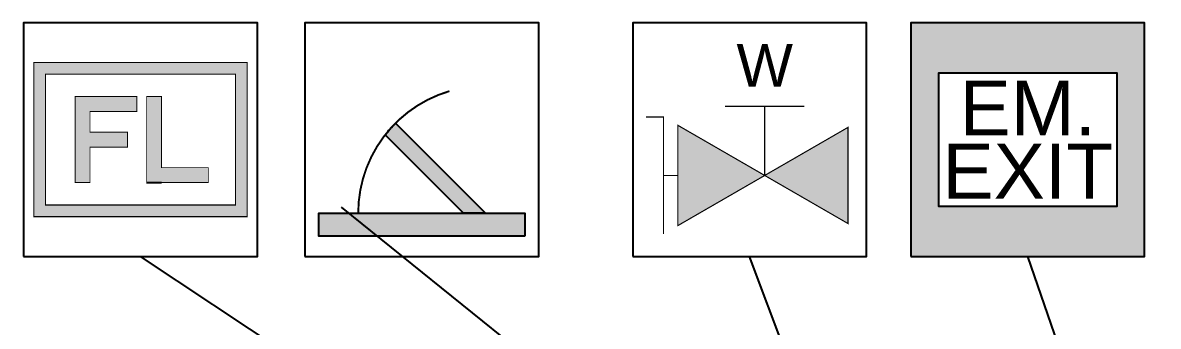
# Model space of a CAD drawing. Header units: millimetres. Extents: x 1084702 to 1166801, y 36632 to 124519.
# Drawn here: x 1102556 to 1107413, y 67891 to 69189 of the extents above; entities that cross this region are included whole.
import ezdxf
from ezdxf.enums import TextEntityAlignment as Align

# ---------------------------------------------------------------- set-up
doc = ezdxf.new("R2010")
doc.units = ezdxf.units.MM
doc.header["$LTSCALE"] = 250
doc.layers.get('0').update_dxf_attribs({"color": 255})
for name, color, linetype in [('%posline', 240, 'Continuous'), ('%symbol', 1, 'Continuous'), ('SAFECO1', 10, 'Continuous'), ('SAFECO3', 80, 'Continuous'), ('SAFECO7', 255, 'Continuous'), ('SAFETX1', 1, 'Continuous')]:
    doc.layers.add(name, color=color, linetype=linetype)
doc.styles.add('ROMANS', font='ROMANS.shx', dxfattribs={"height": 100})
doc.styles.add('style1', font='arial.ttf')
doc.styles.add('SYMBOL TXT', font='arial.ttf')
doc.dimstyles.new('dott', dxfattribs={"dimscale": 100, "dimtxt": 150, "dimasz": 0.01, "dimexe": 0.5, "dimexo": 1, "dimgap": 1, "dimtad": 1, "dimdsep": 46, "dimtxsty": 'ROMANS', "dimcen": 1.5, "dimclrd": 1, "dimclre": 1, "dimclrt": 2, "dimazin": 2, "dimtfac": 1, "dimtmove": 2, "dimatfit": 3, "dimldrblk": 'DOT', "dimfxl": 1, "dimtvp": 100, "dimtolj": 1, "dimarcsym": 0})

# ---------------------------------------------------------------- blocks, each defined once
blk = doc.blocks.new('A.2.31_SYMB')
at = {"layer": 'SAFECO1'}
h = blk.add_hatch(color=256, dxfattribs=at)
h.dxf.hatch_style = 1
h.paths.add_polyline_path([(-487.6201747804735, 936.0000000000018), (487.620174780488, 936.0000000000018), (487.620174780488, 264.0000000000018), (-487.6201747804735, 264.0000000000018)], flags=16)
h.paths.add_polyline_path([(-547.620174780488, 996.0000000000018), (547.620174780488, 996.0000000000018), (547.620174780488, 204.0000000000036), (-547.620174780488, 204.0000000000036)])
h = blk.add_hatch(color=256, dxfattribs=at)
h.dxf.hatch_style = 1
h.paths.add_polyline_path([(-66.97210486826953, 561.6000000000004), (-258.9721048682695, 561.6000000000004), (-258.9721048682695, 379.2000000000062), (-335.772104868287, 379.2000000000062), (-335.772104868287, 820.8000000000047), (-18.97210486826953, 820.8000000000047), (-18.97210486826953, 744.0000000000018), (-258.9721048682695, 744.0000000000018), (-258.9721048682695, 638.4000000000033), (-66.97210486826953, 638.4000000000033)])
h = blk.add_hatch(color=256, dxfattribs=at)
h.dxf.hatch_style = 1
h.paths.add_polyline_path([(108.4201747804764, 820.8000000000047), (31.62017478048801, 820.8000000000047), (31.62017478048801, 379.2000000000062), (108.4201747804764, 379.2000000000062), (348.4201747804764, 379.2000000000062), (348.4201747804764, 456.0000000000018), (108.4201747804764, 456.0000000000018), (108.4201747804764, 561.6000000000004), (108.4201747804764, 638.4000000000033)])
at = {"layer": 'SAFECO7'}
blk.add_line((31.62017478048801, 379.2000000000062), (108.4201747804764, 379.2000000000062), dxfattribs=at)
at = {"layer": 'SAFECO7', "lineweight": -3}
blk.add_lwpolyline([(-600, 3.637978807091713e-12), (600, 3.637978807091713e-12), (600, 1200.000000000002), (-600, 1200.000000000002)], close=True, dxfattribs=at)
at = {"layer": 'SAFECO7'}
for points, const_width in [([(-547.620174780488, 996.0000000000018), (547.620174780488, 996.0000000000018), (547.620174780488, 204.0000000000036), (-547.620174780488, 204.0000000000036)], 5.999999999999997), ([(-487.6201747804735, 936.0000000000018), (487.620174780488, 936.0000000000018), (487.620174780488, 264.0000000000018), (-487.6201747804735, 264.0000000000018)], 5.999999999999997), ([(-66.97210486826953, 561.6000000000004), (-258.9721048682695, 561.6000000000004), (-258.9721048682695, 379.2000000000062), (-335.772104868287, 379.2000000000062), (-335.772104868287, 820.8000000000047), (-18.97210486826953, 820.8000000000047), (-18.97210486826953, 744.0000000000018), (-258.9721048682695, 744.0000000000018), (-258.9721048682695, 638.4000000000033), (-66.97210486826953, 638.4000000000033)], 4.799999999999999), ([(108.4201747804764, 638.4000000000033), (108.4201747804764, 638.4000000000033), (108.4201747804764, 561.6000000000004), (108.4201747804764, 561.6000000000004), (108.4201747804764, 456.0000000000018), (348.4201747804764, 456.0000000000018), (348.4201747804764, 379.2000000000062), (31.62017478048801, 379.2000000000062), (31.62017478048801, 820.8000000000047), (108.4201747804764, 820.8000000000047), (108.4201747804764, 820.8000000000047), (108.4201747804764, 820.8000000000047)], 4.799999999999999)]:
    blk.add_lwpolyline(points, close=True, dxfattribs=dict(at, const_width=const_width))
at = {"layer": 'SAFETX1', "style": 'SYMBOL TXT'}
blk.add_attdef('NO.', text='', height=200, dxfattribs=at).set_placement((745.6670587044209, 600.0000000000091), align=Align.MIDDLE_LEFT)
blk = doc.blocks.new('A.2.15W_SYMB')
at = {"layer": 'SAFECO1'}
h = blk.add_hatch(color=256, dxfattribs=at)
h.dxf.hatch_style = 1
h.paths.add_polyline_path([(-368.6300422638888, 673.4861403893301), (-368.6300422638888, 158.284865415786), (77.54734992534213, 415.8855029025581)])
at = {"layer": 'SAFECO3'}
h = blk.add_hatch(color=256, dxfattribs=at)
h.dxf.hatch_style = 1
h.paths.add_polyline_path([(505.1889455443015, 662.784493249841), (77.54734992534213, 415.8855029025581), (505.1889455443015, 168.9865125552751)])
at = {"layer": 'SAFECO7', "lineweight": -3}
blk.add_lwpolyline([(-600, 0), (600, 0), (600, 1200), (-600, 1200)], close=True, dxfattribs=at)
at = {"layer": 'SAFECO7', "const_width": 5.999999999999997}
for points in [[(77.54734992534213, 770.9908400003624), (-126.1230699536391, 770.9908400003624)], [(77.54734992534213, 415.8855029025581), (77.54734992534213, 770.9908400003624)], [(77.54734992534213, 770.9908400003624), (281.2177698043088, 770.9908400003624)], [(-442.0678923453306, 115.8855029025581), (-442.0678923453306, 715.8855029025581), (-531.0828435415169, 715.8855029025581)], [(-368.6300422638888, 415.8855029025581), (-442.0678923453306, 415.8855029025581)]]:
    blk.add_lwpolyline(points, dxfattribs=at)
blk.add_lwpolyline([(505.1889455443015, 662.784493249841), (505.1889455443015, 168.9865125552751), (-368.6300422638888, 673.4861403893301), (-368.6300422638888, 158.284865415786)], close=True, dxfattribs=at)
at = {"layer": 'SAFECO7', "style": 'SYMBOL TXT'}
blk.add_text('W', height=220, dxfattribs=at).set_placement((77.54734992534213, 981.1807513911044), align=Align.MIDDLE_CENTER)
blk = doc.blocks.new('A.1.4_SYMB')
at = {"layer": 'SAFECO1'}
h = blk.add_hatch(color=256, dxfattribs=at)
h.dxf.hatch_style = 1
h.paths.add_polyline_path([(-187.8595245621254, 624.837506447162, -0.03038707687748393), (-135.2853936083993, 684.2221242408996), (326.5444449748029, 222.3922856576537), (214.5856962273683, 222.3922856576537)])
h.paths.add_polyline_path([(528.771940805018, 103.6420999789407), (-528.771940805018, 103.6420999789407), (-528.771940805018, 222.3922856576537), (528.771940805018, 222.3922856576537)])
at = {"layer": 'SAFECO7', "lineweight": -3}
blk.add_lwpolyline([(-600, 0), (600, 0), (600, 1200), (-600, 1200)], close=True, dxfattribs=at)
at = {"layer": 'SAFECO7', "const_width": 10}
blk.add_lwpolyline([(-326.5815762581769, 222.3922856576537, -0.3323672237556406), (141.4889325180702, 848.753249416608)], format="xyb", dxfattribs=at)
at = {"layer": 'SAFECO7'}
blk.add_lwpolyline([(-187.8595245621254, 624.837506447162, -0.03038707687748393), (-135.2853936083993, 684.2221242408996), (326.5444449748029, 222.3922856576537), (214.5856962273683, 222.3922856576537), (-187.8595245621254, 624.837506447162, -0.03038707687748393)], format="xyb", close=True, dxfattribs=at)
blk.add_lwpolyline([(528.771940805018, 103.6420999789407), (-528.771940805018, 103.6420999789407), (-528.771940805018, 222.3922856576537), (528.771940805018, 222.3922856576537)], close=True, dxfattribs=at)
blk = doc.blocks.new('S.3.1_SYMB')
at = {"layer": 'SAFECO3'}
h = blk.add_hatch(color=256, dxfattribs=at)
h.dxf.hatch_style = 1
h.paths.add_polyline_path([(-600.0000000000036, 0), (599.9999999999964, 0), (599.9999999999964, 1200), (-600.0000000000036, 1200)])
h.paths.add_polyline_path([(-35.23423202276535, 258.2200529221154), (458.0450162953457, 258.2200529221154), (458.0450162953457, 617.6092195538804), (458.0450162953457, 941.7641541629418), (369.9594362385651, 941.7641541629418), (-3.274180926382542e-11, 941.7641541629418), (-369.9594362385869, 941.7641541629418), (-458.0450162954548, 941.7641541629418), (-458.0450162954548, 617.6092195538804), (-458.0450162954548, 258.2200529221154)], flags=16)
at = {"layer": 'SAFECO7'}
for p, q in [((599.9999999999964, 1200), (-600.0000000000036, 1200)), ((-600.0000000000036, 1200), (-600.0000000000036, 0)), ((599.9999999999964, 0), (599.9999999999964, 1200)), ((-369.9594362385869, 941.7641541629418), (-458.0450162954548, 941.7641541629418)), ((-458.0450162954548, 941.7641541629418), (-458.0450162954548, 617.6092195538804)), ((-3.274180926382542e-11, 941.7641541629418), (-369.9594362385869, 941.7641541629418)), ((369.9594362385651, 941.7641541629418), (-3.274180926382542e-11, 941.7641541629418)), ((458.0450162953457, 941.7641541629418), (369.9594362385651, 941.7641541629418)), ((458.0450162953457, 617.6092195538804), (458.0450162953457, 941.7641541629418)), ((-458.0450162954548, 617.6092195538804), (-458.0450162954548, 258.2200529221154)), ((458.0450162953457, 258.2200529221154), (458.0450162953457, 617.6092195538804)), ((-458.0450162954548, 258.2200529221154), (-35.23423202276535, 258.2200529221154)), ((-35.23423202276535, 258.2200529221154), (458.0450162953457, 258.2200529221154)), ((-600.0000000000036, 0), (599.9999999999964, 0)), ((-600.0000000000036, 0), (-600.0000000000036, 0))]:
    blk.add_line(p, q, dxfattribs=at)
for points in [[(-600.0000000000036, 0), (599.9999999999964, 0), (599.9999999999964, 1200), (-600.0000000000036, 1200)], [(-35.23423202276535, 258.2200529221154), (458.0450162953457, 258.2200529221154), (458.0450162953457, 617.6092195538804), (458.0450162953457, 941.7641541629418), (369.9594362385651, 941.7641541629418), (-3.274180926382542e-11, 941.7641541629418), (-369.9594362385869, 941.7641541629418), (-458.0450162954548, 941.7641541629418), (-458.0450162954548, 617.6092195538804), (-458.0450162954548, 258.2200529221154)]]:
    blk.add_lwpolyline(points, close=True, dxfattribs=at)
at = {"layer": 'SAFECO7', "style": 'style1'}
for s, p in [('EM.', (-3.637978807091713e-12, 762.0774673045089)), ('EXIT', (-3.637978807091713e-12, 437.9225326954474))]:
    blk.add_text(s, height=281.8738561817858, dxfattribs=at).set_placement(p, align=Align.MIDDLE)
blk = doc.blocks.new('_Dot')
at = {"color": 0, "linetype": 'ByBlock', "lineweight": -2}
blk.add_line((-0.5, 0), (-1, 0), dxfattribs=at)
at = {"color": 0, "linetype": 'ByBlock', "const_width": 0.5}
blk.add_lwpolyline([(-0.25, 0, 1), (0.25, 0, 1)], format="xyb", close=True, dxfattribs=at)

msp = doc.modelspace()

# ---------------------------------------------------------------- block references
at = {"layer": '%symbol', "xscale": 0.8333333333329453, "yscale": 0.8333333333329453, "zscale": 0.8333333333329453}
for name, p in [('A.2.31_SYMB', (1103059.348001083, 68189.21165724145)), ('A.1.4_SYMB', (1104262.856252196, 68189.21165724145)), ('A.2.15W_SYMB', (1105664.880196337, 68189.21165724145)), ('S.3.1_SYMB', (1106854.705434695, 68189.21165724145))]:
    msp.add_blockref(name, p, dxfattribs=at)

# ---------------------------------------------------------------- leaders
at = {"layer": '%posline', "linetype": 'ByBlock'}
for points in [[(1106734.684704668, 66131.69397167687), (1103919.835556418, 68400.349039246)], [(1107234.468038657, 61724.56489021004), (1100612.527187221, 68189.21165724145)], [(1110036.381337685, 58598.30040016002), (1101859.311602242, 68189.21165724157)], [(1107226.312928169, 65427.95710130245), (1103059.348001083, 68189.21165724145)], [(1106682.165196727, 65468.49982692092), (1105664.880196337, 68189.21165724145)], [(1107440.823916605, 66492.98779969802), (1106854.705434695, 68189.21165724145)]]:
    msp.add_leader(points, dimstyle='dott', override={"dimasz": 2, "dimgap": 1, "dimtad": 0, "dimclrd": 256}, dxfattribs=at)

doc.saveas('drawing.dxf')
